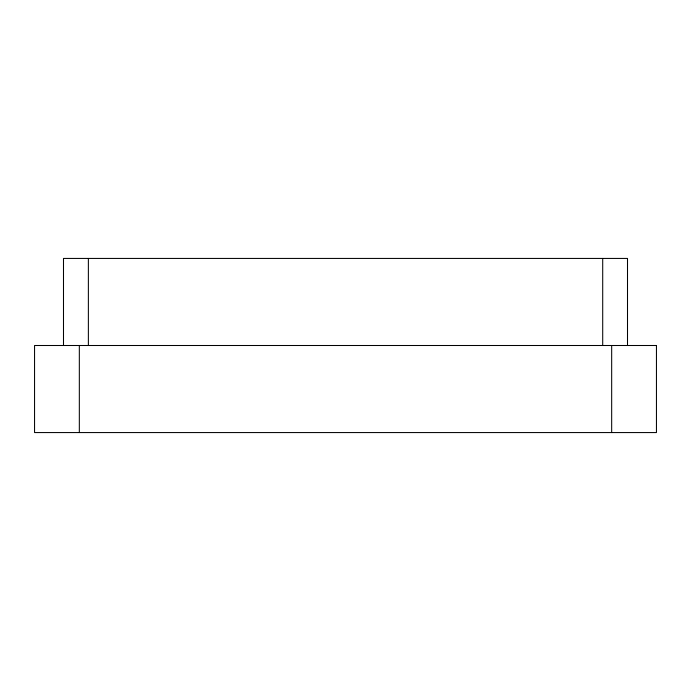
<?xml version="1.0" encoding="UTF-8"?>
<svg xmlns="http://www.w3.org/2000/svg" width="691" height="691" viewBox="0 0 691 691"><rect width="100%" height="100%" fill="white"/><g stroke="black" fill="none" stroke-linecap="round" stroke-linejoin="round"><path stroke-width="1.04" d="M627.506 345.5L627.506 258.434L63.494 258.434L63.494 345.5M611.673 345.5L611.673 432.566M602.707 258.434L602.707 345.5M88.37 258.434L88.37 345.5M79.327 345.5L79.327 432.566M656.45 345.5L34.55 345.5L34.55 432.566L656.45 432.566L656.45 345.5"/></g></svg>
